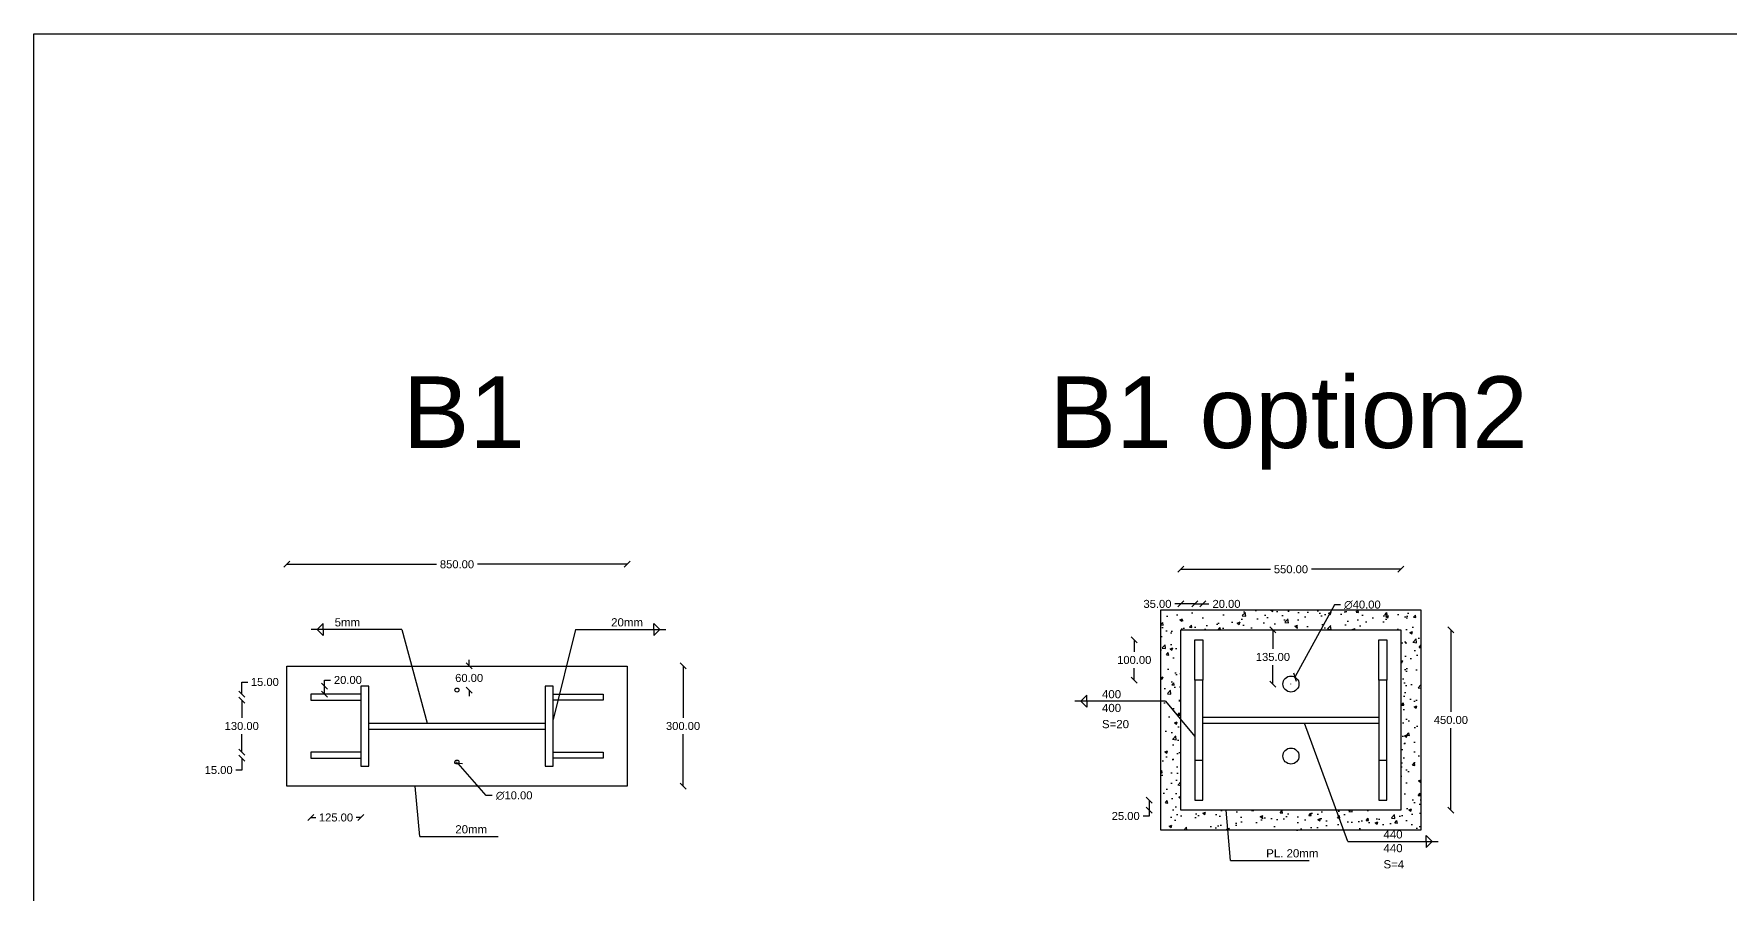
# Model space of a CAD drawing. Header units: inches. Extents: x -15 to 1885144, y -42615 to 866270.
# Drawn here: x 930129 to 934369, y 45068 to 47218 of the extents above; entities that cross this region are included whole.
import ezdxf

# ---------------------------------------------------------------- set-up
doc = ezdxf.new("R2010")
doc.units = ezdxf.units.IN
doc.header["$LTSCALE"] = 100
doc.header["$MEASUREMENT"] = 0
for name, color, linetype in [('bolt', 1, 'Continuous'), ('pedestal', 9, 'Continuous'), ('sections', 3, 'Continuous'), ('sections Dimensions', 6, 'Continuous'), ('text', 3, 'Continuous')]:
    doc.layers.add(name, color=color, linetype=linetype)
doc.styles.get("Standard").update_dxf_attribs({"font": 'arial.ttf'})
doc.dimstyles.new('connections', dxfattribs={"dimtxt": 20, "dimasz": 15, "dimexe": 0.0625, "dimexo": 0.0625, "dimgap": 10, "dimtad": 0, "dimtih": 1, "dimtoh": 1, "dimzin": 0, "dimdsep": 46, "dimtxsty": 'Standard', "dimblk": 'OBLIQUE', "dimcen": 0.09, "dimse1": 1, "dimse2": 1, "dimclrd": 256, "dimclre": 256, "dimclrt": 256, "dimadec": 0, "dimazin": 0, "dimtfac": 1, "dimtofl": 0, "dimtmove": 0, "dimatfit": 3, "dimfxl": 1, "dimtfillclr": 256, "dimtolj": 1, "dimtzin": 0, "dimlwe": -1, "dimarcsym": 0})

# ---------------------------------------------------------------- blocks, each defined once
blk = doc.blocks.new('_Oblique')
at = {"color": 0, "linetype": 'ByBlock', "lineweight": -2}
blk.add_line((-0.5, -0.5), (0.5, 0.5), dxfattribs=at)
blk = doc.blocks.new('*D418')
at = {"layer": 'Defpoints', "color": 0, "transparency": 16777216}
for p in [(931611.7, 45892.1), (930761.7, 45638), (931611.7, 45618)]:
    blk.add_point(p, dxfattribs=at)
at = {"layer": 'sections', "lineweight": -2, "transparency": 16777216}
for p, q in [((930761.7, 45892.1), (931135.2, 45892.1)), ((931611.7, 45892.1), (931238.2, 45892.1))]:
    blk.add_line(p, q, dxfattribs=at)
at = {"layer": 'sections', "lineweight": -2, "transparency": 16777216, "xscale": 15, "yscale": 15, "zscale": 15, "rotation": 180}
blk.add_blockref('_Oblique', (930761.7, 45892.1), dxfattribs=at)
at = {"layer": 'sections', "lineweight": -2, "transparency": 16777216, "xscale": 15, "yscale": 15, "zscale": 15}
blk.add_blockref('_Oblique', (931611.7, 45892.1), dxfattribs=at)
at = {"layer": 'sections', "transparency": 16777216, "insert": (931186.7, 45892.1), "char_height": 20, "attachment_point": 5}
blk.add_mtext('\\A1;850.00', dxfattribs=at)
blk = doc.blocks.new('*D419')
at = {"layer": 'Defpoints', "color": 0, "transparency": 16777216}
for p in [(931611.7, 45638), (931611.7, 45338), (931751.8, 45338)]:
    blk.add_point(p, dxfattribs=at)
at = {"layer": 'sections', "lineweight": -2, "transparency": 16777216}
for p, q in [((931751.8, 45638), (931751.8, 45508.2)), ((931751.8, 45338), (931751.8, 45467.8))]:
    blk.add_line(p, q, dxfattribs=at)
at = {"layer": 'sections', "lineweight": -2, "transparency": 16777216, "xscale": 15, "yscale": 15, "zscale": 15}
for p, rotation in [((931751.8, 45638), 90), ((931751.8, 45338), 270)]:
    blk.add_blockref('_Oblique', p, dxfattribs=dict(at, rotation=rotation))
at = {"layer": 'sections', "transparency": 16777216, "insert": (931751.8, 45488), "char_height": 20, "attachment_point": 5}
blk.add_mtext('\\A1;300.00', dxfattribs=at)
blk = doc.blocks.new('*D420')
at = {"layer": 'Defpoints', "color": 0, "transparency": 16777216}
for p in [(930855.1, 45588), (930946.7, 45588), (930946.7, 45568)]:
    blk.add_point(p, dxfattribs=at)
at = {"layer": 'sections', "lineweight": -2, "transparency": 16777216}
for p, q in [((930855.1, 45588), (930855.1, 45603)), ((930855.1, 45603), (930870.1, 45603)), ((930855.1, 45568), (930855.1, 45588))]:
    blk.add_line(p, q, dxfattribs=at)
at = {"layer": 'sections', "lineweight": -2, "transparency": 16777216, "xscale": 15, "yscale": 15, "zscale": 15}
for p, rotation in [((930855.1, 45588), 90), ((930855.1, 45568), 270)]:
    blk.add_blockref('_Oblique', p, dxfattribs=dict(at, rotation=rotation))
at = {"layer": 'sections', "transparency": 16777216, "insert": (930914, 45603), "char_height": 20, "attachment_point": 5}
blk.add_mtext('\\A1;20.00', dxfattribs=at)
blk = doc.blocks.new('*D421')
at = {"layer": 'Defpoints', "color": 0, "transparency": 16777216}
for p in [(930648.6, 45553), (930821.7, 45553), (930821.7, 45423)]:
    blk.add_point(p, dxfattribs=at)
at = {"layer": 'sections', "lineweight": -2, "transparency": 16777216}
for p, q in [((930648.6, 45553), (930648.6, 45508.2)), ((930648.6, 45423), (930648.6, 45467.8))]:
    blk.add_line(p, q, dxfattribs=at)
at = {"layer": 'sections', "lineweight": -2, "transparency": 16777216, "xscale": 15, "yscale": 15, "zscale": 15}
for p, rotation in [((930648.6, 45553), 90), ((930648.6, 45423), 270)]:
    blk.add_blockref('_Oblique', p, dxfattribs=dict(at, rotation=rotation))
at = {"layer": 'sections', "transparency": 16777216, "insert": (930648.6, 45488), "char_height": 20, "attachment_point": 5}
blk.add_mtext('\\A1;130.00', dxfattribs=at)
blk = doc.blocks.new('*D422')
at = {"layer": 'Defpoints', "color": 0, "transparency": 16777216}
for p in [(930821.7, 45423), (930648.6, 45408), (930821.7, 45408)]:
    blk.add_point(p, dxfattribs=at)
at = {"layer": 'sections', "lineweight": -2, "transparency": 16777216}
for p, q in [((930648.6, 45423), (930648.6, 45438)), ((930648.6, 45378), (930633.6, 45378)), ((930648.6, 45408), (930648.6, 45378))]:
    blk.add_line(p, q, dxfattribs=at)
at = {"layer": 'sections', "lineweight": -2, "transparency": 16777216, "xscale": 15, "yscale": 15, "zscale": 15}
for p, rotation in [((930648.6, 45423), 270), ((930648.6, 45408), 90)]:
    blk.add_blockref('_Oblique', p, dxfattribs=dict(at, rotation=rotation))
at = {"layer": 'sections', "transparency": 16777216, "insert": (930590.9, 45378), "char_height": 20, "attachment_point": 5}
blk.add_mtext('\\A1;15.00', dxfattribs=at)
blk = doc.blocks.new('*D423')
at = {"layer": 'Defpoints', "color": 0, "transparency": 16777216}
for p in [(930648.6, 45568), (930821.7, 45568), (930821.7, 45553)]:
    blk.add_point(p, dxfattribs=at)
at = {"layer": 'sections', "lineweight": -2, "transparency": 16777216}
for p, q in [((930648.6, 45568), (930648.6, 45598)), ((930648.6, 45598), (930663.6, 45598)), ((930648.6, 45553), (930648.6, 45538))]:
    blk.add_line(p, q, dxfattribs=at)
at = {"layer": 'sections', "lineweight": -2, "transparency": 16777216, "xscale": 15, "yscale": 15, "zscale": 15}
for p, rotation in [((930648.6, 45568), 270), ((930648.6, 45553), 90)]:
    blk.add_blockref('_Oblique', p, dxfattribs=dict(at, rotation=rotation))
at = {"layer": 'sections', "transparency": 16777216, "insert": (930706.4, 45598), "char_height": 20, "attachment_point": 5}
blk.add_mtext('\\A1;15.00', dxfattribs=at)
blk = doc.blocks.new('*D424')
at = {"layer": 'Defpoints', "color": 0, "transparency": 16777216}
for p in [(931186.7, 45638), (931217.1, 45638), (931186.7, 45578)]:
    blk.add_point(p, dxfattribs=at)
at = {"layer": 'sections', "lineweight": -2, "transparency": 16777216}
for p, q in [((931217.1, 45638), (931217.1, 45653)), ((931217.1, 45578), (931217.1, 45563))]:
    blk.add_line(p, q, dxfattribs=at)
at = {"layer": 'sections', "lineweight": -2, "transparency": 16777216, "xscale": 15, "yscale": 15, "zscale": 15}
for p, rotation in [((931217.1, 45638), 270), ((931217.1, 45578), 90)]:
    blk.add_blockref('_Oblique', p, dxfattribs=dict(at, rotation=rotation))
at = {"layer": 'sections', "transparency": 16777216, "insert": (931217.1, 45608), "char_height": 20, "attachment_point": 5}
blk.add_mtext('\\A1;60.00', dxfattribs=at)
blk = doc.blocks.new('*D425')
at = {"layer": 'Defpoints', "color": 0, "transparency": 16777216}
for p in [(931183.4, 45401.8), (931190, 45394.2)]:
    blk.add_point(p, dxfattribs=at)
at = {"layer": 'sections', "transparency": 16777216}
for p, q in [((931186.6, 45398), (931186.8, 45398)), ((931186.7, 45397.9), (931186.7, 45398.1))]:
    blk.add_line(p, q, dxfattribs=at)
at = {"layer": 'sections', "lineweight": -2, "transparency": 16777216}
for p, q in [((931260, 45314.1), (931190, 45394.2)), ((931275, 45314.1), (931260, 45314.1))]:
    blk.add_line(p, q, dxfattribs=at)
at = {"layer": 'sections', "lineweight": -2, "transparency": 16777216, "xscale": 15, "yscale": 15, "zscale": 15, "rotation": 131.1223856620839}
blk.add_blockref('_Oblique', (931190, 45394.2), dxfattribs=at)
at = {"layer": 'sections', "transparency": 16777216, "insert": (931329.6, 45314.1), "char_height": 20, "attachment_point": 5}
blk.add_mtext('\\A1;∅10.00', dxfattribs=at)
blk = doc.blocks.new('*D426')
at = {"layer": 'Defpoints', "color": 0, "transparency": 16777216}
for p in [(932996.4, 45879.7), (932996.4, 45728), (933546.4, 45728)]:
    blk.add_point(p, dxfattribs=at)
at = {"layer": 'sections Dimensions', "lineweight": -2, "transparency": 16777216}
for p, q in [((932996.4, 45879.7), (933220, 45879.7)), ((933546.4, 45879.7), (933322.9, 45879.7))]:
    blk.add_line(p, q, dxfattribs=at)
at = {"layer": 'sections Dimensions', "lineweight": -2, "transparency": 16777216, "xscale": 15, "yscale": 15, "zscale": 15, "rotation": 180}
blk.add_blockref('_Oblique', (932996.4, 45879.7), dxfattribs=at)
at = {"layer": 'sections Dimensions', "lineweight": -2, "transparency": 16777216, "xscale": 15, "yscale": 15, "zscale": 15}
blk.add_blockref('_Oblique', (933546.4, 45879.7), dxfattribs=at)
at = {"layer": 'sections Dimensions', "transparency": 16777216, "insert": (933271.4, 45879.7), "char_height": 20, "attachment_point": 5}
blk.add_mtext('\\A1;550.00', dxfattribs=at)
blk = doc.blocks.new('*D427')
at = {"layer": 'Defpoints', "color": 0, "transparency": 16777216}
for p in [(933546.4, 45728), (933546.4, 45278), (933671.2, 45278)]:
    blk.add_point(p, dxfattribs=at)
at = {"layer": 'sections Dimensions', "lineweight": -2, "transparency": 16777216}
for p, q in [((933671.2, 45728), (933671.2, 45523.2)), ((933671.2, 45278), (933671.2, 45482.8))]:
    blk.add_line(p, q, dxfattribs=at)
at = {"layer": 'sections Dimensions', "lineweight": -2, "transparency": 16777216, "xscale": 15, "yscale": 15, "zscale": 15}
for p, rotation in [((933671.2, 45728), 90), ((933671.2, 45278), 270)]:
    blk.add_blockref('_Oblique', p, dxfattribs=dict(at, rotation=rotation))
at = {"layer": 'sections Dimensions', "transparency": 16777216, "insert": (933671.2, 45503), "char_height": 20, "attachment_point": 5}
blk.add_mtext('\\A1;450.00', dxfattribs=at)
blk = doc.blocks.new('*D428')
at = {"layer": 'Defpoints', "color": 0, "transparency": 16777216}
for p in [(933051.4, 45793.1), (933031.4, 45703), (933051.4, 45703)]:
    blk.add_point(p, dxfattribs=at)
at = {"layer": 'sections Dimensions', "lineweight": -2, "transparency": 16777216}
for p, q in [((933031.4, 45793.1), (933051.4, 45793.1)), ((933051.4, 45793.1), (933066.4, 45793.1))]:
    blk.add_line(p, q, dxfattribs=at)
at = {"layer": 'sections Dimensions', "lineweight": -2, "transparency": 16777216, "xscale": 15, "yscale": 15, "zscale": 15, "rotation": 180}
blk.add_blockref('_Oblique', (933031.4, 45793.1), dxfattribs=at)
at = {"layer": 'sections Dimensions', "lineweight": -2, "transparency": 16777216, "xscale": 15, "yscale": 15, "zscale": 15}
blk.add_blockref('_Oblique', (933051.4, 45793.1), dxfattribs=at)
at = {"layer": 'sections Dimensions', "transparency": 16777216, "insert": (933110.3, 45793.1), "char_height": 20, "attachment_point": 5}
blk.add_mtext('\\A1;20.00', dxfattribs=at)
blk = doc.blocks.new('*D429')
at = {"layer": 'Defpoints', "color": 0, "transparency": 16777216}
for p in [(933031.4, 45703), (932879.7, 45603), (933031.4, 45603)]:
    blk.add_point(p, dxfattribs=at)
at = {"layer": 'sections Dimensions', "lineweight": -2, "transparency": 16777216}
for p, q in [((932879.7, 45703), (932879.7, 45673.2)), ((932879.7, 45603), (932879.7, 45632.8))]:
    blk.add_line(p, q, dxfattribs=at)
at = {"layer": 'sections Dimensions', "lineweight": -2, "transparency": 16777216, "xscale": 15, "yscale": 15, "zscale": 15}
for p, rotation in [((932879.7, 45703), 90), ((932879.7, 45603), 270)]:
    blk.add_blockref('_Oblique', p, dxfattribs=dict(at, rotation=rotation))
at = {"layer": 'sections Dimensions', "transparency": 16777216, "insert": (932879.7, 45653), "char_height": 20, "attachment_point": 5}
blk.add_mtext('\\A1;100.00', dxfattribs=at)
blk = doc.blocks.new('*D430')
at = {"layer": 'Defpoints', "color": 0, "transparency": 16777216}
for p in [(932996.4, 45793.1), (932996.4, 45703), (933031.4, 45703)]:
    blk.add_point(p, dxfattribs=at)
at = {"layer": 'sections Dimensions', "lineweight": -2, "transparency": 16777216}
for p, q in [((932996.4, 45793.1), (932981.4, 45793.1)), ((933031.4, 45793.1), (932996.4, 45793.1))]:
    blk.add_line(p, q, dxfattribs=at)
at = {"layer": 'sections Dimensions', "lineweight": -2, "transparency": 16777216, "xscale": 15, "yscale": 15, "zscale": 15, "rotation": 180}
blk.add_blockref('_Oblique', (932996.4, 45793.1), dxfattribs=at)
at = {"layer": 'sections Dimensions', "lineweight": -2, "transparency": 16777216, "xscale": 15, "yscale": 15, "zscale": 15}
blk.add_blockref('_Oblique', (933031.4, 45793.1), dxfattribs=at)
at = {"layer": 'sections Dimensions', "transparency": 16777216, "insert": (932937.7, 45793.1), "char_height": 20, "attachment_point": 5}
blk.add_mtext('\\A1;35.00', dxfattribs=at)
blk = doc.blocks.new('*D431')
at = {"layer": 'Defpoints', "color": 0, "transparency": 16777216}
for p in [(933226.3, 45728), (933271.4, 45728), (933226.3, 45593)]:
    blk.add_point(p, dxfattribs=at)
at = {"layer": 'sections Dimensions', "lineweight": -2, "transparency": 16777216}
for p, q in [((933226.3, 45728), (933226.3, 45680.7)), ((933226.3, 45593), (933226.3, 45640.3))]:
    blk.add_line(p, q, dxfattribs=at)
at = {"layer": 'sections Dimensions', "lineweight": -2, "transparency": 16777216, "xscale": 15, "yscale": 15, "zscale": 15}
for p, rotation in [((933226.3, 45728), 90), ((933226.3, 45593), 270)]:
    blk.add_blockref('_Oblique', p, dxfattribs=dict(at, rotation=rotation))
at = {"layer": 'sections Dimensions', "transparency": 16777216, "insert": (933226.3, 45660.5), "char_height": 20, "attachment_point": 5}
blk.add_mtext('\\A1;135.00', dxfattribs=at)
blk = doc.blocks.new('*D432')
at = {"layer": 'Defpoints', "color": 0, "transparency": 16777216}
for p in [(933281.1, 45610.5), (933261.8, 45575.5)]:
    blk.add_point(p, dxfattribs=at)
at = {"layer": 'sections Dimensions', "lineweight": -2, "transparency": 16777216}
for p, q in [((933380.3, 45790.9), (933281.1, 45610.5)), ((933395.3, 45790.9), (933380.3, 45790.9))]:
    blk.add_line(p, q, dxfattribs=at)
at = {"layer": 'sections Dimensions', "transparency": 16777216}
for p, q in [((933271.3, 45593), (933271.5, 45593)), ((933271.4, 45592.9), (933271.4, 45593.1))]:
    blk.add_line(p, q, dxfattribs=at)
at = {"layer": 'sections Dimensions', "lineweight": -2, "transparency": 16777216, "xscale": 15, "yscale": 15, "zscale": 15, "rotation": 241.1889597175436}
blk.add_blockref('_Oblique', (933281.1, 45610.5), dxfattribs=at)
at = {"layer": 'sections Dimensions', "transparency": 16777216, "insert": (933449.9, 45790.9), "char_height": 20, "attachment_point": 5}
blk.add_mtext('\\A1;∅40.00', dxfattribs=at)
blk = doc.blocks.new('*D433')
at = {"layer": 'Defpoints', "color": 0, "transparency": 16777216}
for p in [(933031.4, 45303), (932917.2, 45278), (933031.4, 45278)]:
    blk.add_point(p, dxfattribs=at)
at = {"layer": 'sections Dimensions', "lineweight": -2, "transparency": 16777216}
for p, q in [((932917.2, 45303), (932917.2, 45278)), ((932917.2, 45263), (932902.2, 45263)), ((932917.2, 45278), (932917.2, 45263))]:
    blk.add_line(p, q, dxfattribs=at)
at = {"layer": 'sections Dimensions', "lineweight": -2, "transparency": 16777216, "xscale": 15, "yscale": 15, "zscale": 15}
for p, rotation in [((932917.2, 45303), 90), ((932917.2, 45278), 270)]:
    blk.add_blockref('_Oblique', p, dxfattribs=dict(at, rotation=rotation))
at = {"layer": 'sections Dimensions', "transparency": 16777216, "insert": (932858.3, 45263), "char_height": 20, "attachment_point": 5}
blk.add_mtext('\\A1;25.00', dxfattribs=at)
blk = doc.blocks.new('*D445')
at = {"layer": 'Defpoints', "color": 0, "transparency": 16777216}
for p in [(930821.7, 45408), (930946.7, 45408), (930821.7, 45259.3)]:
    blk.add_point(p, dxfattribs=at)
at = {"layer": 'sections', "lineweight": -2, "transparency": 16777216}
for p, q in [((930821.7, 45259.3), (930833.7, 45259.3)), ((930946.7, 45259.3), (930934.7, 45259.3))]:
    blk.add_line(p, q, dxfattribs=at)
at = {"layer": 'sections', "lineweight": -2, "transparency": 16777216, "xscale": 15, "yscale": 15, "zscale": 15, "rotation": 180}
blk.add_blockref('_Oblique', (930821.7, 45259.3), dxfattribs=at)
at = {"layer": 'sections', "lineweight": -2, "transparency": 16777216, "xscale": 15, "yscale": 15, "zscale": 15}
blk.add_blockref('_Oblique', (930946.7, 45259.3), dxfattribs=at)
at = {"layer": 'sections', "transparency": 16777216, "insert": (930884.2, 45259.3), "char_height": 20, "attachment_point": 5}
blk.add_mtext('\\A1;125.00', dxfattribs=at)

msp = doc.modelspace()

# ---------------------------------------------------------------- hatches: boundary and pattern name
at = {"layer": 'pedestal', "ltscale": 0.01}
h = msp.add_hatch(dxfattribs=at)
h.set_pattern_fill('AR-CONC', color=256, scale=10)
h.set_pattern_definition([(50, (0, 0), (71.7260183, -6.2752135), [7.5, -82.5]), (355, (0, 0), (-13.8751334, 75.2192134), [6, -66]), (100.4514445, (5.98, -0.52), (57.8508847, 68.943999), [6.374019, -70.114211]), (46.1842, (0, 20), (106.724133, -16.551928), [11.25, -123.75]), (96.635635, (8.89, 18.62), (93.466195, 97.41186), [9.561034, -105.171376]), (351.184164, (0, 20), (93.466195, 97.41186), [9, -99]), (21, (10, 15), (59.6907052, -40.261889), [7.5, -82.5]), (326, (10, 15), (24.331533, 72.5150045), [6, -66]), (71.451445, (14.974, 11.645), (84.0222377, 32.2531153), [6.374019, -70.114211]), (37.5, (0, 0), (1.2159855, 33.2893854), [0, -65.2, 0, -67, 0, -66.25]), (7.5, (0, 0), (26.3069537, 39.4411712), [0, -38.2, 0, -63.7, 0, -25.25]), (327.5, (-22.3, 0), (53.3822436, -2.2554872), [0, -25, 0, -78, 0, -103.5]), (317.5, (-32.3, 0), (58.318617, 10.0104982), [0, -32.5, 0, -51.8, 0, -73.5])])
h.paths.add_polyline_path([(932996.44, 45503.745), (932957.78, 45549.865), (932946.44, 45549.865), (932946.44, 45502.992), (932946.44, 45227.992), (933113.817, 45227.992), (933109.382, 45277.992), (932996.44, 45277.992)], flags=17)
h.paths.add_polyline_path([(932996.44, 45727.992), (933546.44, 45727.992), (933546.44, 45277.992), (933384.732, 45277.992), (933402.976, 45227.992), (933596.44, 45227.992), (933596.44, 45777.992), (932946.44, 45777.992), (932946.44, 45549.865), (932957.78, 45549.865), (932996.44, 45503.745)])
h.paths.add_polyline_path([(933384.732, 45277.992), (933109.382, 45277.992), (933113.817, 45227.992), (933402.976, 45227.992)], flags=17)

# ---------------------------------------------------------------- linework, layer by layer
at = {"layer": 'bolt'}
for centre in [(933271.44, 45592.992), (933271.44, 45412.992)]:
    msp.add_circle(centre, 20, dxfattribs=at)
at = {"layer": 'pedestal'}
msp.add_lwpolyline([(932946.44, 45502.992), (932946.44, 45777.992), (933596.44, 45777.992), (933596.44, 45227.992), (932946.44, 45227.992)], close=True, dxfattribs=at)
at = {"layer": 'sections'}
for p, q in [((930837.416, 45729.482), (930822.416, 45729.482)), ((930852.416, 45744.482), (930837.416, 45729.482)), ((930852.416, 45729.482), (930837.416, 45729.482)), ((930852.416, 45714.482), (930837.416, 45729.482)), ((930852.416, 45729.482), (930852.416, 45744.482)), ((931048.805, 45729.482), (930852.416, 45729.482)), ((930852.416, 45729.482), (930852.416, 45714.482)), ((931048.805, 45729.482), (931112.452, 45495.492)), ((931482.678, 45729.482), (931426.71, 45504.223)), ((931482.678, 45729.482), (931679.066, 45729.482)), ((931679.066, 45729.482), (931679.066, 45744.482)), ((931679.066, 45744.482), (931694.066, 45729.482)), ((931679.066, 45729.482), (931694.066, 45729.482)), ((931679.066, 45729.482), (931679.066, 45714.482)), ((931679.066, 45714.482), (931694.066, 45729.482)), ((931694.066, 45729.482), (931709.066, 45729.482)), ((933031.44, 45602.992), (933031.44, 45702.992)), ((933031.44, 45702.992), (933051.44, 45702.992)), ((933051.44, 45702.992), (933051.44, 45602.992)), ((933491.44, 45602.992), (933491.44, 45702.992)), ((933491.44, 45702.992), (933511.44, 45702.992)), ((933511.44, 45702.992), (933511.44, 45602.992)), ((930761.71, 45337.992), (930761.71, 45637.992)), ((930761.71, 45637.992), (931186.71, 45637.992)), ((931186.71, 45637.992), (931611.71, 45637.992)), ((931611.71, 45637.992), (931611.71, 45337.992)), ((930946.71, 45587.992), (930946.71, 45387.992)), ((930966.71, 45587.992), (930946.71, 45587.992)), ((930966.71, 45387.992), (930966.71, 45587.992)), ((931406.71, 45587.992), (931406.71, 45387.992)), ((931426.71, 45587.992), (931406.71, 45587.992)), ((931426.71, 45387.992), (931426.71, 45587.992)), ((933031.44, 45602.992), (933031.44, 45402.992)), ((933051.44, 45602.992), (933031.44, 45602.992)), ((933051.44, 45402.992), (933051.44, 45602.992)), ((933491.44, 45602.992), (933491.44, 45402.992)), ((933511.44, 45602.992), (933491.44, 45602.992)), ((933511.44, 45402.992), (933511.44, 45602.992)), ((930946.71, 45567.992), (930821.71, 45567.992)), ((930821.71, 45567.992), (930821.71, 45552.992)), ((930821.71, 45552.992), (930946.71, 45552.992)), ((931426.71, 45567.992), (931551.71, 45567.992)), ((931551.71, 45552.992), (931426.71, 45552.992)), ((931551.71, 45567.992), (931551.71, 45552.992)), ((930966.71, 45495.492), (931406.71, 45495.492)), ((933051.44, 45510.492), (933491.44, 45510.492)), ((933051.44, 45495.492), (933491.44, 45495.492)), ((930966.71, 45480.492), (931406.71, 45480.492)), ((930946.71, 45422.992), (930821.71, 45422.992)), ((930821.71, 45422.992), (930821.71, 45407.992)), ((931426.71, 45422.992), (931551.71, 45422.992)), ((931551.71, 45422.992), (931551.71, 45407.992)), ((930821.71, 45407.992), (930946.71, 45407.992)), ((930946.71, 45387.992), (930966.71, 45387.992)), ((931406.71, 45387.992), (931426.71, 45387.992)), ((931551.71, 45407.992), (931426.71, 45407.992)), ((933031.44, 45402.992), (933051.44, 45402.992)), ((933031.44, 45402.992), (933031.44, 45302.992)), ((933051.44, 45302.992), (933051.44, 45402.992)), ((933491.44, 45402.992), (933511.44, 45402.992)), ((933491.44, 45402.992), (933491.44, 45302.992)), ((933511.44, 45302.992), (933511.44, 45402.992)), ((931611.71, 45337.992), (930761.71, 45337.992)), ((931093.467, 45212.144), (931082.303, 45337.992)), ((933031.44, 45302.992), (933051.44, 45302.992)), ((933491.44, 45302.992), (933511.44, 45302.992)), ((931093.467, 45212.144), (931289.855, 45212.144))]:
    msp.add_line(p, q, dxfattribs=at)
for points in [[(930129.126, 47217.725), (955759.855, 47217.725), (955759.855, 38877.268), (930129.126, 38877.268)], [(932996.44, 45502.992), (932996.44, 45727.992), (933546.44, 45727.992), (933546.44, 45277.992), (932996.44, 45277.992)]]:
    msp.add_lwpolyline(points, close=True, dxfattribs=at)
for centre in [(931186.71, 45577.992), (931186.71, 45397.992)]:
    msp.add_circle(centre, 5, dxfattribs=at)
at = {"layer": 'sections Dimensions'}
for p, q in [((932746.392, 45549.865), (932731.392, 45549.865)), ((932761.392, 45564.865), (932746.392, 45549.865)), ((932761.392, 45549.865), (932746.392, 45549.865)), ((932761.392, 45534.865), (932746.392, 45549.865)), ((932761.392, 45549.865), (932761.392, 45564.865)), ((932957.78, 45549.865), (932761.392, 45549.865)), ((932761.392, 45549.865), (932761.392, 45534.865)), ((932957.78, 45549.865), (933031.44, 45461.991)), ((933413.369, 45199.508), (933305.371, 45495.492)), ((933120.546, 45152.144), (933109.382, 45277.992)), ((933413.369, 45199.508), (933609.757, 45199.508)), ((933609.757, 45199.508), (933609.757, 45214.508)), ((933609.757, 45214.508), (933624.757, 45199.508)), ((933609.757, 45199.508), (933624.757, 45199.508)), ((933609.757, 45199.508), (933609.757, 45184.508)), ((933609.757, 45184.508), (933624.757, 45199.508)), ((933624.757, 45199.508), (933639.757, 45199.508)), ((933120.546, 45152.144), (933316.934, 45152.144))]:
    msp.add_line(p, q, dxfattribs=at)

# ---------------------------------------------------------------- texts
at = {"layer": 'sections'}
for s, p in [('5mm', (930880.91, 45736.95)), ('20mm', (931572.093, 45736.95)), ('20mm', (931182.519, 45219.613))]:
    msp.add_text(s, height=20.4789, dxfattribs=at).set_placement(p)
at = {"layer": 'sections Dimensions'}
for s, p in [('400', (932799.013, 45557.333)), ('400', (932799.013, 45522.89)), ('S=20', (932799.013, 45482.569)), ('440', (933502.784, 45206.977)), ('PL. 20mm', (933209.598, 45159.613)), ('440', (933502.784, 45172.534)), ('S=4', (933502.784, 45132.212))]:
    msp.add_text(s, height=20.4789, dxfattribs=at).set_placement(p)
at = {"layer": 'text'}
for s, p in [('B1', (931050.873, 46182.802)), ('B1 option2', (932667.483, 46182.802))]:
    msp.add_text(s, height=179.0584, dxfattribs=at).set_placement(p)

# ---------------------------------------------------------------- dimensions: what is measured, and where the dimension line sits
at = {"layer": 'sections'}
for base, p1, p2, picture, middle in [((931611.71, 45892.093), (930761.71, 45637.992), (931611.71, 45617.992), '*D418', (931186.71, 45892.093)), ((930821.71, 45259.27), (930946.71, 45407.992), (930821.71, 45407.992), '*D445', (930884.21, 45259.27))]:
    dim = msp.add_linear_dim(base=base, p1=p1, p2=p2, dimstyle='connections', dxfattribs=at)
    dim.commit()
    dim.dimension.update_dxf_attribs({"geometry": picture, "text_midpoint": middle})
for base, p1, p2, picture, middle in [((931217.134, 45637.992), (931186.71, 45577.992), (931186.71, 45637.992), '*D424', (931217.134, 45607.992)), ((931751.813, 45337.992), (931611.71, 45637.992), (931611.71, 45337.992), '*D419', (931751.813, 45487.992)), ((930648.62, 45567.992), (930821.71, 45552.992), (930821.71, 45567.992), '*D423', (930706.389, 45597.992)), ((930855.111, 45587.992), (930946.71, 45567.992), (930946.71, 45587.992), '*D420', (930913.992, 45602.992)), ((930648.62, 45552.992), (930821.71, 45422.992), (930821.71, 45552.992), '*D421', (930648.62, 45487.992)), ((930648.62, 45407.992), (930821.71, 45422.992), (930821.71, 45407.992), '*D422', (930590.85, 45377.992))]:
    dim = msp.add_linear_dim(base=base, p1=p1, p2=p2, angle=90, dimstyle='connections', dxfattribs=at)
    dim.commit()
    dim.dimension.update_dxf_attribs({"geometry": picture, "text_midpoint": middle})
dim = msp.add_diameter_dim_2p(p1=(931183.421, 45401.758), p2=(931189.998, 45394.225), dimstyle='connections', dxfattribs=at)
dim.commit()
dim.dimension.update_dxf_attribs({"geometry": '*D425', "text_midpoint": (931329.575, 45314.062), "dimtype": 163})
at = {"layer": 'sections Dimensions'}
for base, p1, p2, picture, middle in [((932996.44, 45879.728), (933546.44, 45727.992), (932996.44, 45727.992), '*D426', (933271.44, 45879.728)), ((932996.44, 45793.06), (933031.44, 45702.992), (932996.44, 45702.992), '*D430', (932937.736, 45793.06)), ((933051.44, 45793.06), (933031.44, 45702.992), (933051.44, 45702.992), '*D428', (933110.321, 45793.06))]:
    dim = msp.add_linear_dim(base=base, p1=p1, p2=p2, dimstyle='connections', dxfattribs=at)
    dim.commit()
    dim.dimension.update_dxf_attribs({"geometry": picture, "text_midpoint": middle})
dim = msp.add_diameter_dim_2p(p1=(933261.801, 45575.467), p2=(933281.078, 45610.516), dimstyle='connections', dxfattribs=at)
dim.commit()
dim.dimension.update_dxf_attribs({"geometry": '*D432', "text_midpoint": (933449.876, 45790.892), "dimtype": 163})
for base, p1, p2, picture, middle in [((932879.652, 45602.992), (933031.44, 45702.992), (933031.44, 45602.992), '*D429', (932879.652, 45652.992)), ((933226.313, 45727.992), (933226.313, 45592.992), (933271.44, 45727.992), '*D431', (933226.313, 45660.492)), ((933671.178, 45277.992), (933546.44, 45727.992), (933546.44, 45277.992), '*D427', (933671.178, 45502.992)), ((932917.157, 45277.992), (933031.44, 45302.992), (933031.44, 45277.992), '*D433', (932858.276, 45262.992))]:
    dim = msp.add_linear_dim(base=base, p1=p1, p2=p2, angle=90, dimstyle='connections', dxfattribs=at)
    dim.commit()
    dim.dimension.update_dxf_attribs({"geometry": picture, "text_midpoint": middle})

doc.saveas('drawing.dxf')
